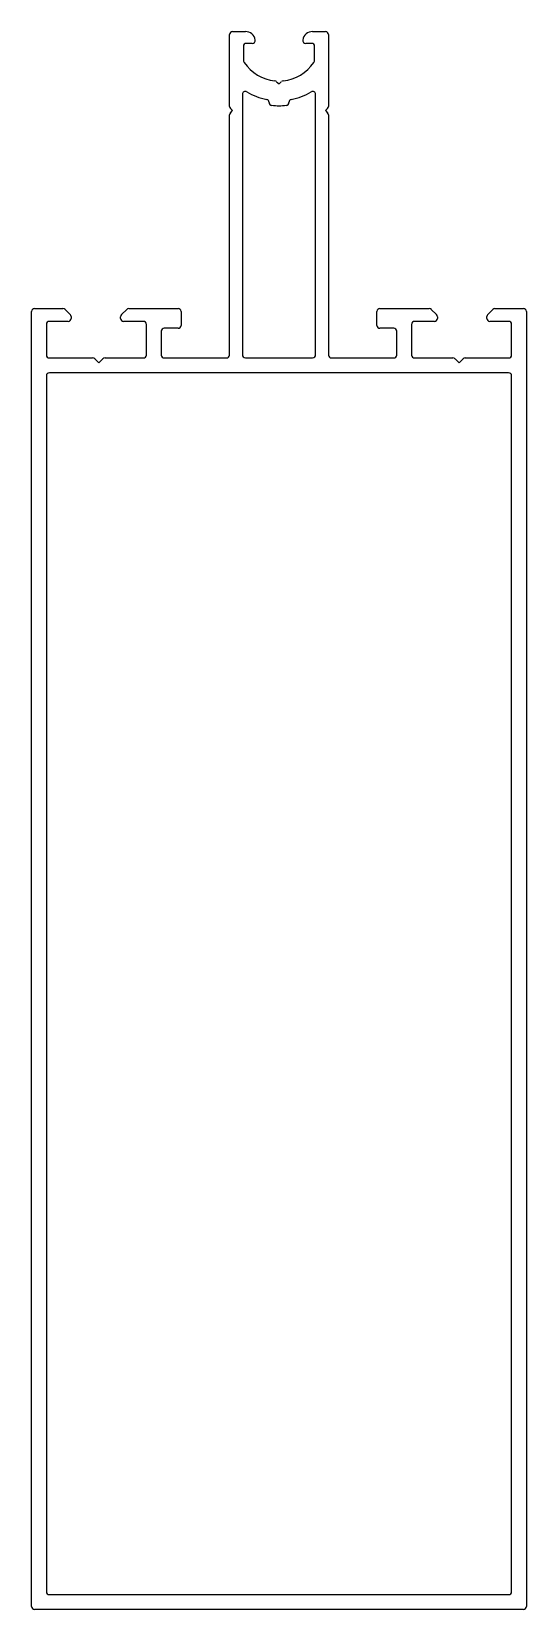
# Model space of a CAD drawing. Extents: x 28 to 78, y 14 to 173.
import ezdxf

# ---------------------------------------------------------------- set-up
doc = ezdxf.new("R2010")
doc.units = 0
doc.layers.get('0').update_dxf_attribs({"linetype": 'CONTINUOUS'})

msp = doc.modelspace()

# ---------------------------------------------------------------- linework, layer by layer
at = {"color": 0}
for p, q in [((47.61, 165.48), (47.61, 172.76)), ((47.91, 173.06), (49.22, 173.06)), ((56, 173.06), (57.31, 173.06)), ((57.61, 172.76), (57.61, 165.48)), ((49.01, 171.56), (49.01, 170.2)), ((49.91, 171.86), (49.31, 171.86)), ((55.91, 171.86), (55.31, 171.86)), ((56.21, 170.2), (56.21, 171.56)), ((52.37, 167.99), (52.61, 167.76)), ((52.61, 167.76), (52.84, 167.99)), ((48.91, 166.71), (48.91, 140.39)), ((51.61, 165.89), (51.61, 165.89)), ((53.61, 165.89), (53.61, 165.89)), ((56.31, 140.39), (56.31, 166.71)), ((47.61, 140.36), (47.61, 164.63)), ((47.91, 165.06), (47.7, 165.27)), ((47.7, 164.84), (47.91, 165.06)), ((57.52, 165.27), (57.31, 165.06)), ((57.31, 165.06), (57.52, 164.84)), ((57.61, 164.63), (57.61, 140.36)), ((27.61, 13.86), (27.61, 144.76)), ((27.91, 145.06), (30.78, 145.06)), ((31.31, 143.76), (29.41, 143.76)), ((31, 144.97), (31.54, 144.43)), ((31.61, 144.25), (31.61, 144.06)), ((36.61, 144.06), (36.61, 144.23)), ((36.7, 144.44), (37.22, 144.97)), ((38.91, 143.76), (36.91, 143.76)), ((37.43, 145.06), (42.41, 145.06)), ((42.71, 144.76), (42.71, 143.36)), ((62.51, 143.36), (62.51, 144.76)), ((62.81, 145.06), (67.79, 145.06)), ((68.31, 143.76), (66.31, 143.76)), ((68, 144.97), (68.52, 144.44)), ((68.61, 144.23), (68.61, 144.06)), ((73.61, 144.06), (73.61, 144.25)), ((73.68, 144.43), (74.22, 144.97)), ((75.81, 143.76), (73.91, 143.76)), ((74.43, 145.06), (77.31, 145.06)), ((77.61, 144.76), (77.61, 13.86)), ((29.11, 143.46), (29.11, 140.36)), ((39.21, 140.36), (39.21, 143.46)), ((40.71, 142.76), (40.71, 140.36)), ((42.41, 143.06), (41.01, 143.06)), ((64.21, 143.06), (62.81, 143.06)), ((64.51, 140.36), (64.51, 142.76)), ((66.01, 143.46), (66.01, 140.36)), ((76.11, 140.36), (76.11, 143.46)), ((29.41, 140.06), (33.78, 140.06)), ((34, 139.97), (34.41, 139.56)), ((34.41, 139.56), (34.82, 139.97)), ((35.03, 140.06), (38.91, 140.06)), ((41.01, 140.06), (47.31, 140.06)), ((49.21, 140.09), (56.01, 140.09)), ((57.91, 140.06), (64.21, 140.06)), ((66.31, 140.06), (70.18, 140.06)), ((70.4, 139.97), (70.81, 139.56)), ((70.81, 139.56), (71.22, 139.97)), ((71.43, 140.06), (75.81, 140.06)), ((29.11, 138.26), (29.11, 15.36)), ((75.81, 138.56), (29.41, 138.56)), ((76.11, 15.36), (76.11, 138.26)), ((29.41, 15.06), (75.81, 15.06)), ((77.31, 13.56), (27.91, 13.56))]:
    msp.add_line(p, q, dxfattribs=at)
for centre, radius, start, end in [((47.91, 172.76), 0.3, 90, 180), ((49.22, 172.06), 1, 8.2132, 90), ((56, 172.06), 1, 90, 171.7868), ((57.31, 172.76), 0.3, 0, 90), ((49.31, 171.56), 0.3, 90, 180), ((49.91, 172.15), 0.296, 269.105, 9.1082), ((55.31, 172.16), 0.299, 171.6485, 270.1383), ((55.91, 171.56), 0.3, 0, 90), ((49.51, 170.2), 0.5, 180, 214.0164), ((52.61, 172.3), 4.24, 214.0164, 264.3591), ((52.61, 172.3), 4.24, 275.6409, 325.9836), ((55.71, 170.2), 0.5, 325.9836, 360), ((52.16, 167.78), 0.3, 45, 84.3591), ((53.06, 167.78), 0.3, 95.6409, 135), ((49.21, 166.71), 0.3, 58.676, 180), ((52.61, 172.3), 6.24, 238.676, 258.5346), ((51.31, 165.89), 0.3, 0, 78.5346), ((51.91, 165.89), 0.3, 180, 263.7599), ((53.31, 165.89), 0.3, 276.2401, 360), ((53.91, 165.89), 0.3, 101.4654, 180), ((52.61, 172.3), 6.24, 281.4654, 301.324), ((56.01, 166.71), 0.3, 0, 121.324), ((47.91, 165.48), 0.3, 180, 225), ((47.91, 164.63), 0.3, 135, 180), ((52.61, 172.3), 6.74, 263.7599, 276.2401), ((57.31, 165.48), 0.3, 315, 0), ((57.31, 164.63), 0.3, 0, 45), ((27.91, 144.76), 0.3, 90, 180), ((29.41, 143.46), 0.3, 90, 180), ((30.78, 144.76), 0.3, 45, 90), ((31.31, 144.06), 0.3, 270, 360), ((31.36, 144.25), 0.25, 360, 45), ((36.91, 144.23), 0.3, 135, 180), ((36.91, 144.06), 0.3, 180, 270), ((37.43, 144.76), 0.3, 90, 135), ((38.91, 143.46), 0.3, 0, 90), ((42.41, 144.76), 0.3, 0, 90), ((62.81, 144.76), 0.3, 90, 180), ((66.31, 143.46), 0.3, 90, 180), ((67.79, 144.76), 0.3, 45, 90), ((68.31, 144.06), 0.3, 270, 0), ((68.31, 144.23), 0.3, 0, 45), ((73.86, 144.25), 0.25, 135, 180), ((73.91, 144.06), 0.3, 180, 270), ((74.43, 144.76), 0.3, 90, 135), ((75.81, 143.46), 0.3, 0, 90), ((77.31, 144.76), 0.3, 0, 90), ((41.01, 142.76), 0.3, 90, 180), ((42.41, 143.36), 0.3, 270, 360), ((62.81, 143.36), 0.3, 180, 270), ((64.21, 142.76), 0.3, 0, 90), ((49.21, 140.39), 0.3, 180, 270), ((56.01, 140.39), 0.3, 270, 0), ((29.41, 140.36), 0.3, 180, 270), ((33.78, 139.76), 0.3, 45, 90), ((35.03, 139.76), 0.3, 90, 135), ((38.91, 140.36), 0.3, 270, 360), ((41.01, 140.36), 0.3, 180, 270), ((47.31, 140.36), 0.3, 270, 360), ((57.91, 140.36), 0.3, 180, 270), ((64.21, 140.36), 0.3, 270, 360), ((66.31, 140.36), 0.3, 180, 270), ((70.18, 139.76), 0.3, 45, 90), ((71.43, 139.76), 0.3, 90, 135), ((75.81, 140.36), 0.3, 270, 360), ((29.41, 138.26), 0.3, 90, 180), ((75.81, 138.26), 0.3, 0, 90), ((29.41, 15.36), 0.3, 180, 270), ((75.81, 15.36), 0.3, 270, 360), ((27.91, 13.86), 0.3, 180, 270), ((77.31, 13.86), 0.3, 270, 360)]:
    msp.add_arc(centre, radius, start, end, dxfattribs=at)

doc.saveas('drawing.dxf')
